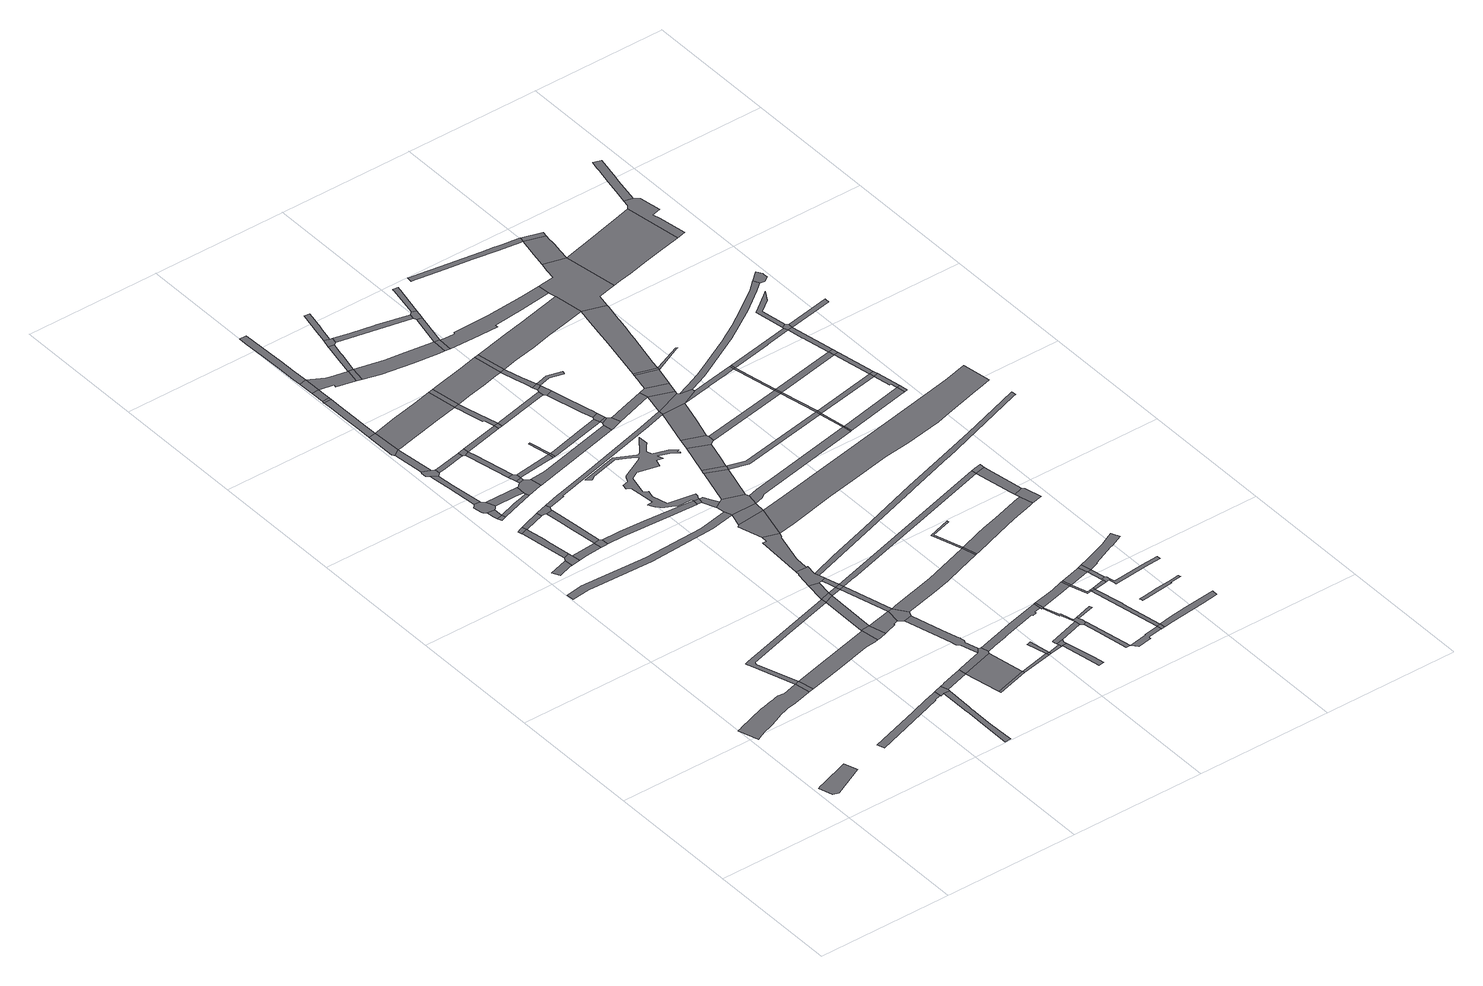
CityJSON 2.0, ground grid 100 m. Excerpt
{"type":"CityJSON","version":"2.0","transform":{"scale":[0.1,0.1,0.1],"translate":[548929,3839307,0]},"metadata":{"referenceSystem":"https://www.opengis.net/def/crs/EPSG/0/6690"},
"CityObjects":{
"road1":{"type":"Road","geometry":[{"type":"MultiSurface","lod":"1","boundaries":[[[0,1,2,3,4,5,6]]]}]},
"road2":{"type":"Road","attributes":{"function":"3","RoadStructureAttribute.sectionType":"1"},"geometry":[{"type":"MultiSurface","lod":"1","boundaries":[[[7,8,9,10,11,12,13,14,15,16,17,18,19,20,21,22,23,24,25,26,27,28,29,30,31,32,33,34,35,36,37]]]}]},
"road3":{"type":"Road","geometry":[{"type":"MultiSurface","lod":"1","boundaries":[[[38,7,37,39]]]}]},
"road4":{"type":"Road","attributes":{"RoadStructureAttribute.sectionType":"1"},"geometry":[{"type":"MultiSurface","lod":"1","boundaries":[[[40,41,42,43,44,45,46,47,48,49]]]}]},
"road5":{"type":"Road","attributes":{"RoadStructureAttribute.sectionType":"1"},"geometry":[{"type":"MultiSurface","lod":"1","boundaries":[[[50,51,52,53,54]]]}]},
"road6":{"type":"Road","geometry":[{"type":"MultiSurface","lod":"1","boundaries":[[[55,56,50,54,57,58,59]]]}]},
"road7":{"type":"Road","attributes":{"RoadStructureAttribute.sectionType":"1"},"geometry":[{"type":"MultiSurface","lod":"1","boundaries":[[[60,61,62,63,64,65,66,67,56,55]]]}]},
"road8":{"type":"Road","geometry":[{"type":"MultiSurface","lod":"1","boundaries":[[[68,69,70,64,63]]]}]},
"road9":{"type":"Road","geometry":[{"type":"MultiSurface","lod":"1","boundaries":[[[71,72,73,74]]]}]},
"road10":{"type":"Road","attributes":{"RoadStructureAttribute.sectionType":"1"},"geometry":[{"type":"MultiSurface","lod":"1","boundaries":[[[75,76,72,71,77,78,79]]]}]},
"road11":{"type":"Road","attributes":{"RoadStructureAttribute.sectionType":"1"},"geometry":[{"type":"MultiSurface","lod":"1","boundaries":[[[80,81,82,83,84,85,7,38,86,87,88,89]]]}]},
"road12":{"type":"Road","attributes":{"RoadStructureAttribute.sectionType":"1"},"geometry":[{"type":"MultiSurface","lod":"1","boundaries":[[[90,91,59,58,92,93,94]]]}]},
"road13":{"type":"Road","geometry":[{"type":"MultiSurface","lod":"1","boundaries":[[[95,96,97,98,99,100,101,75,79,102,103,104,105,106]]]}]},
"road14":{"type":"Road","attributes":{"function":"3","RoadStructureAttribute.sectionType":"1"},"geometry":[{"type":"MultiSurface","lod":"1","boundaries":[[[107,108,38,39,109,110,111,112,113,114]]]}]},
"road15":{"type":"Road","attributes":{"RoadStructureAttribute.sectionType":"1"},"geometry":[{"type":"MultiSurface","lod":"1","boundaries":[[[115,116,117,118,119,120,121,122,123,124,125,126,127,128,129,130]]]}]},
"road16":{"type":"Road","attributes":{"RoadStructureAttribute.sectionType":"1"},"geometry":[{"type":"MultiSurface","lod":"1","boundaries":[[[131,132,133,134,95,106,135,136]]]}]},
"road17":{"type":"Road","attributes":{"RoadStructureAttribute.sectionType":"1"},"geometry":[{"type":"MultiSurface","lod":"1","boundaries":[[[137,138,68,63,139,140,141]]]}]},
"road18":{"type":"Road","geometry":[{"type":"MultiSurface","lod":"1","boundaries":[[[142,143,144,145,131,136,146,147,148,149,150]]]}]},
"road19":{"type":"Road","attributes":{"RoadStructureAttribute.sectionType":"1"},"geometry":[{"type":"MultiSurface","lod":"1","boundaries":[[[151,152,142,150]]]}]},
"road20":{"type":"Road","geometry":[{"type":"MultiSurface","lod":"1","boundaries":[[[153,90,94,154,155,156]]]}]},
"road21":{"type":"Road","geometry":[{"type":"MultiSurface","lod":"1","boundaries":[[[157,158,159,40,49,160,161,115,130,162]]]}]},
"road22":{"type":"Road","attributes":{"RoadStructureAttribute.sectionType":"1"},"geometry":[{"type":"MultiSurface","lod":"1","boundaries":[[[163,164,165,71,74,166,167]]]}]},
"road23":{"type":"Road","attributes":{"RoadStructureAttribute.sectionType":"1"},"geometry":[{"type":"MultiSurface","lod":"1","boundaries":[[[168,105,104,169,170,171]]]}]},
"road24":{"type":"Road","attributes":{"RoadStructureAttribute.sectionType":"1"},"geometry":[{"type":"MultiSurface","lod":"1","boundaries":[[[172,173,174,175,176,177,178,90,153]]]}]},
"road25":{"type":"Road","geometry":[{"type":"MultiSurface","lod":"1","boundaries":[[[179,180,181,182,152,151]]]}]},
"road26":{"type":"Road","geometry":[{"type":"MultiSurface","lod":"1","boundaries":[[[183,184,137,141,185,186,187,175,174,188,189]]]}]},
"road27":{"type":"Road","attributes":{"RoadStructureAttribute.sectionType":"1"},"geometry":[{"type":"MultiSurface","lod":"1","boundaries":[[[190,191,192,193,194,195,196,197,198,199]]]}]},
"road28":{"type":"Road","attributes":{"RoadStructureAttribute.sectionType":"1"},"geometry":[{"type":"MultiSurface","lod":"1","boundaries":[[[200,201,148,147,202,203,204]]]}]},
"road29":{"type":"Road","attributes":{"RoadStructureAttribute.sectionType":"1"},"geometry":[{"type":"MultiSurface","lod":"1","boundaries":[[[205,206,207,208,209,210,211,180,179,212,213,214,215]]]}]},
"road30":{"type":"Road","attributes":{"RoadStructureAttribute.sectionType":"1"},"geometry":[{"type":"MultiSurface","lod":"1","boundaries":[[[216,217,218,219,220,221,157,162,222]]]}]},
"road31":{"type":"Road","geometry":[{"type":"MultiSurface","lod":"1","boundaries":[[[223,224,205,215,225]]]}]},
"road32":{"type":"Road","geometry":[{"type":"MultiSurface","lod":"1","boundaries":[[[226,227,228,229,230,231,171,170,232,163,167,233,234,235]]]}]},
"road33":{"type":"Road","attributes":{"RoadStructureAttribute.sectionType":"1"},"geometry":[{"type":"MultiSurface","lod":"1","boundaries":[[[236,237,238,239,240,223,225]]]}]},
"road34":{"type":"Road","attributes":{"RoadStructureAttribute.sectionType":"1"},"geometry":[{"type":"MultiSurface","lod":"1","boundaries":[[[241,242,228,227]]]}]},
"road35":{"type":"Road","geometry":[{"type":"MultiSurface","lod":"1","boundaries":[[[243,244,242,241,245]]]}]},
"road36":{"type":"Road","geometry":[{"type":"MultiSurface","lod":"1","boundaries":[[[246,247,107,114,248,249,250]]]}]},
"road37":{"type":"Road","geometry":[{"type":"MultiSurface","lod":"1","boundaries":[[[251,252,238,237]]]}]},
"road38":{"type":"Road","attributes":{"RoadStructureAttribute.sectionType":"1"},"geometry":[{"type":"MultiSurface","lod":"1","boundaries":[[[253,254,255,256,257,244,243]]]}]},
"road39":{"type":"Road","geometry":[{"type":"MultiSurface","lod":"1","boundaries":[[[258,200,204,259,256,255]]]}]},
"road40":{"type":"Road","attributes":{"RoadStructureAttribute.sectionType":"1"},"geometry":[{"type":"MultiSurface","lod":"1","boundaries":[[[260,89,247,246]]]}]},
"road41":{"type":"Road","geometry":[{"type":"MultiSurface","lod":"1","boundaries":[[[261,262,263,264]]]}]},
"road42":{"type":"Road","attributes":{"RoadStructureAttribute.sectionType":"1"},"geometry":[{"type":"MultiSurface","lod":"1","boundaries":[[[265,266,267,268,269,270,271,272,273,252,251]]]}]},
"road43":{"type":"Road","attributes":{"RoadStructureAttribute.sectionType":"1"},"geometry":[{"type":"MultiSurface","lod":"1","boundaries":[[[274,222,275,262,261,276]]]}]},
"road44":{"type":"Road","attributes":{"function":"2","RoadStructureAttribute.sectionType":"1"},"geometry":[{"type":"MultiSurface","lod":"1","boundaries":[[[277,278,279,179,151,280,281,282,283,284,285]]]}]},
"road45":{"type":"Road","attributes":{"RoadStructureAttribute.sectionType":"1"},"geometry":[{"type":"MultiSurface","lod":"1","boundaries":[[[286,287,288,289,290,156,155,291,292,293,294]]]}]},
"road46":{"type":"Road","attributes":{"function":"3","RoadStructureAttribute.sectionType":"1"},"geometry":[{"type":"MultiSurface","lod":"1","boundaries":[[[295,246,250,296,297,298,299,300]]]}]},
"road47":{"type":"Road","geometry":[{"type":"MultiSurface","lod":"1","boundaries":[[[301,80,89,260]]]}]},
"road48":{"type":"Road","geometry":[{"type":"MultiSurface","lod":"1","boundaries":[[[302,303,304,305,306,307,308,309,216,222,274,310,311,312,313]]]}]},
"road49":{"type":"Road","attributes":{"RoadStructureAttribute.sectionType":"1"},"geometry":[{"type":"MultiSurface","lod":"1","boundaries":[[[314,315,251,237,316,317,318,319]]]}]},
"road50":{"type":"Road","attributes":{"RoadStructureAttribute.sectionType":"1"},"geometry":[{"type":"MultiSurface","lod":"1","boundaries":[[[320,321,80,301,322]]]}]},
"road51":{"type":"Road","attributes":{"RoadStructureAttribute.sectionType":"1"},"geometry":[{"type":"MultiSurface","lod":"1","boundaries":[[[323,324,325,326,327,245,241,328,329,330,331]]]}]},
"road52":{"type":"Road","attributes":{"RoadStructureAttribute.sectionType":"1"},"geometry":[{"type":"MultiSurface","lod":"1","boundaries":[[[332,333,258,255,334]]]}]},
"road53":{"type":"Road","geometry":[{"type":"MultiSurface","lod":"1","boundaries":[[[335,301,260,336,337,338]]]}]},
"road54":{"type":"Road","attributes":{"RoadStructureAttribute.sectionType":"7"},"geometry":[{"type":"MultiSurface","lod":"1","boundaries":[[[339,340,341,342,343,344,345,346,347,348,349,350,351,352,353,354,355,356,357,358,359,304,303]]]}]},
"road55":{"type":"Road","geometry":[{"type":"MultiSurface","lod":"1","boundaries":[[[360,361,362,363,364,365,320,322,366,367,368,369,370,371,372,373,374,375,376]]]}]},
"road56":{"type":"Road","geometry":[{"type":"MultiSurface","lod":"1","boundaries":[[[377,295,300,378,379,350,349,380,381,382]]]}]},
"road57":{"type":"Road","attributes":{"RoadStructureAttribute.sectionType":"1"},"geometry":[{"type":"MultiSurface","lod":"1","boundaries":[[[383,338,295,377]]]}]},
"road58":{"type":"Road","geometry":[{"type":"MultiSurface","lod":"1","boundaries":[[[384,335,338,383]]]}]},
"road59":{"type":"Road","attributes":{"RoadStructureAttribute.sectionType":"1"},"geometry":[{"type":"MultiSurface","lod":"1","boundaries":[[[367,366,385,335,384]]]}]},
"road60":{"type":"Road","attributes":{"RoadStructureAttribute.sectionType":"1"},"geometry":[{"type":"MultiSurface","lod":"1","boundaries":[[[319,318,386,387]]]}]},
"road61":{"type":"Road","geometry":[{"type":"MultiSurface","lod":"1","boundaries":[[[388,323,331,389]]]}]},
"road62":{"type":"Road","geometry":[{"type":"MultiSurface","lod":"1","boundaries":[[[390,391,392,323,388]]]}]},
"road63":{"type":"Road","attributes":{"RoadStructureAttribute.sectionType":"1"},"geometry":[{"type":"MultiSurface","lod":"1","boundaries":[[[393,261,264,394]]]}]},
"road64":{"type":"Road","attributes":{"RoadStructureAttribute.sectionType":"1"},"geometry":[{"type":"MultiSurface","lod":"1","boundaries":[[[395,396,397,360,376,398,399,400,401,402]]]}]},
"road65":{"type":"Road","attributes":{"RoadStructureAttribute.sectionType":"1"},"geometry":[{"type":"MultiSurface","lod":"1","boundaries":[[[403,404,405,406,407,408,409,410,411,412,413]]]}]},
"road66":{"type":"Road","geometry":[{"type":"MultiSurface","lod":"1","boundaries":[[[414,332,334,415]]]}]},
"road67":{"type":"Road","attributes":{"RoadStructureAttribute.sectionType":"1"},"geometry":[{"type":"MultiSurface","lod":"1","boundaries":[[[416,417,418,419,420,421,422,423,424,425,426,332,414]]]}]},
"road68":{"type":"Road","attributes":{"RoadStructureAttribute.sectionType":"1"},"geometry":[{"type":"MultiSurface","lod":"1","boundaries":[[[427,428,429,430,431,235,234,432]]]}]},
"road69":{"type":"Road","geometry":[{"type":"MultiSurface","lod":"1","boundaries":[[[433,277,285,420,419]]]}]},
"road70":{"type":"Road","geometry":[{"type":"MultiSurface","lod":"1","boundaries":[[[434,403,413,435,436,437]]]}]},
"road71":{"type":"Road","geometry":[{"type":"MultiSurface","lod":"1","boundaries":[[[294,293,438,439,440,441]]]}]},
"road72":{"type":"Road","geometry":[{"type":"MultiSurface","lod":"1","boundaries":[[[393,394,442,443]]]}]},
"road73":{"type":"Road","geometry":[{"type":"MultiSurface","lod":"1","boundaries":[[[444,445,446,447,448,449,183,189,450,451,452,453,454,455,456,457]]]}]},
"road74":{"type":"Road","geometry":[{"type":"MultiSurface","lod":"1","boundaries":[[[458,459,460,393,443]]]}]},
"road75":{"type":"Road","geometry":[{"type":"MultiSurface","lod":"1","boundaries":[[[461,462,463,395,402]]]}]},
"road76":{"type":"Road","attributes":{"RoadStructureAttribute.sectionType":"1"},"geometry":[{"type":"MultiSurface","lod":"1","boundaries":[[[464,465,466,467,468,469,470,471,472,473,474,475,476,477,478,479,480,481,482,483,484,485,486,487,488,489,490,491,492,493,494,495,496,497,498,499,500,501,502,503,504,505,506,507,508,509,510,511,512,513,514,515,516,517,518,519,520,521,522,523,524,294,441]]]}]},
"road77":{"type":"Road","attributes":{"RoadStructureAttribute.sectionType":"1"},"geometry":[{"type":"MultiSurface","lod":"1","boundaries":[[[525,526,527,441,440,528,529]]]}]},
"road78":{"type":"Road","attributes":{"RoadStructureAttribute.sectionType":"1"},"geometry":[{"type":"MultiSurface","lod":"1","boundaries":[[[530,531,443,442,532]]]}]},
"road79":{"type":"Road","attributes":{"RoadStructureAttribute.sectionType":"1"},"geometry":[{"type":"MultiSurface","lod":"1","boundaries":[[[533,534,434,437,535,536,537]]]}]},
"road80":{"type":"Road","attributes":{"RoadStructureAttribute.sectionType":"1"},"geometry":[{"type":"MultiSurface","lod":"1","boundaries":[[[538,199,462,461]]]}]},
"road81":{"type":"Road","attributes":{"RoadStructureAttribute.sectionType":"1"},"geometry":[{"type":"MultiSurface","lod":"1","boundaries":[[[539,540,313,312,541,542,543,544,545,546,547,548,549]]]}]},
"road82":{"type":"Road","attributes":{"RoadStructureAttribute.sectionType":"1"},"geometry":[{"type":"MultiSurface","lod":"1","boundaries":[[[550,551,387,386,552,553,554,555,556]]]}]},
"road83":{"type":"Road","attributes":{"RoadStructureAttribute.sectionType":"1"},"geometry":[{"type":"MultiSurface","lod":"1","boundaries":[[[557,558,559,560,561,388,389,562,563]]]}]},
"road84":{"type":"Road","geometry":[{"type":"MultiSurface","lod":"1","boundaries":[[[564,565,529,528,566,567,568,190,199,538,569,570]]]}]},
"road85":{"type":"Road","attributes":{"RoadStructureAttribute.sectionType":"1"},"geometry":[{"type":"MultiSurface","lod":"1","boundaries":[[[571,572,573,574,575,576,577,578,579]]]}]},
"road86":{"type":"Road","attributes":{"RoadStructureAttribute.sectionType":"1"},"geometry":[{"type":"MultiSurface","lod":"1","boundaries":[[[580,581,414,415,582,583]]]}]},
"road87":{"type":"Road","geometry":[{"type":"MultiSurface","lod":"1","boundaries":[[[584,585,586,587,530,532,574,573]]]}]},
"road88":{"type":"Road","attributes":{"function":"2","RoadStructureAttribute.sectionType":"1"},"geometry":[{"type":"MultiSurface","lod":"1","boundaries":[[[588,589,590,433,419,591,592,593,594]]]}]},
"road89":{"type":"Road","attributes":{"function":"3","RoadStructureAttribute.sectionType":"1"},"geometry":[{"type":"MultiSurface","lod":"1","boundaries":[[[595,596,597,377,382,598,599,600,601,602]]]}]},
"road90":{"type":"Road","attributes":{"RoadStructureAttribute.sectionType":"1"},"geometry":[{"type":"MultiSurface","lod":"1","boundaries":[[[603,604,605,606,607,587,586,608]]]}]},
"road91":{"type":"Road","attributes":{"RoadStructureAttribute.sectionType":"1"},"geometry":[{"type":"MultiSurface","lod":"1","boundaries":[[[609,610,564,570,611]]]}]},
"road92":{"type":"Road","attributes":{"RoadStructureAttribute.sectionType":"1"},"geometry":[{"type":"MultiSurface","lod":"1","boundaries":[[[612,613,614,436,435,615,616]]]}]},
"road93":{"type":"Road","geometry":[{"type":"MultiSurface","lod":"1","boundaries":[[[617,618,609,611,619]]]}]},
"road94":{"type":"Road","attributes":{"RoadStructureAttribute.sectionType":"1"},"geometry":[{"type":"MultiSurface","lod":"1","boundaries":[[[620,563,621,622]]]}]},
"road95":{"type":"Road","geometry":[{"type":"MultiSurface","lod":"1","boundaries":[[[623,624,557,563,620]]]}]},
"road96":{"type":"Road","geometry":[{"type":"MultiSurface","lod":"1","boundaries":[[[622,621,427,432,625,626,627]]]}]},
"road97":{"type":"Road","attributes":{"RoadStructureAttribute.sectionType":"1"},"geometry":[{"type":"MultiSurface","lod":"1","boundaries":[[[628,629,630,631,632,633,624,623]]]}]},
"road98":{"type":"Road","geometry":[{"type":"MultiSurface","lod":"1","boundaries":[[[634,539,549,635,636,637,638,639]]]}]},
"road99":{"type":"Road","geometry":[{"type":"MultiSurface","lod":"1","boundaries":[[[640,641,580,583,632,631]]]}]},
"road100":{"type":"Road","attributes":{"RoadStructureAttribute.sectionType":"1"},"geometry":[{"type":"MultiSurface","lod":"1","boundaries":[[[642,643,644,645,646]]]}]},
"road101":{"type":"Road","geometry":[{"type":"MultiSurface","lod":"1","boundaries":[[[647,648,649,641,650]]]}]},
"road102":{"type":"Road","attributes":{"RoadStructureAttribute.sectionType":"1"},"geometry":[{"type":"MultiSurface","lod":"1","boundaries":[[[650,641,640]]]}]},
"road103":{"type":"Road","geometry":[{"type":"MultiSurface","lod":"1","boundaries":[[[651,556,555,652,653]]]}]},
"road104":{"type":"Road","attributes":{"RoadStructureAttribute.sectionType":"1"},"geometry":[{"type":"MultiSurface","lod":"1","boundaries":[[[654,655,594,656,657,658,649,648]]]}]},
"road105":{"type":"Road","attributes":{"RoadStructureAttribute.sectionType":"1"},"geometry":[{"type":"MultiSurface","lod":"1","boundaries":[[[659,660,661,662,638,637,663,664,603,608,665,643,642,666,667,668,669,670]]]}]},
"road106":{"type":"Road","geometry":[{"type":"MultiSurface","lod":"1","boundaries":[[[671,588,594,655]]]}]},
"road107":{"type":"Road","attributes":{"RoadStructureAttribute.sectionType":"1"},"geometry":[{"type":"MultiSurface","lod":"1","boundaries":[[[672,617,619,673,674,675]]]}]},
"road108":{"type":"Road","attributes":{"RoadStructureAttribute.sectionType":"1"},"geometry":[{"type":"MultiSurface","lod":"1","boundaries":[[[676,651,653,677]]]}]},
"road109":{"type":"Road","geometry":[{"type":"MultiSurface","lod":"1","boundaries":[[[678,679,680,670,669]]]}]},
"road110":{"type":"Road","attributes":{"RoadStructureAttribute.sectionType":"1"},"geometry":[{"type":"MultiSurface","lod":"1","boundaries":[[[681,682,683,684,685,686,687,688,689,690,691,692]]]}]},
"road111":{"type":"Road","geometry":[{"type":"MultiSurface","lod":"1","boundaries":[[[693,672,675,694,695,696,697]]]}]},
"road112":{"type":"Road","geometry":[{"type":"MultiSurface","lod":"1","boundaries":[[[698,699,700,701,702,647,650]]]}]},
"road113":{"type":"Road","attributes":{"RoadStructureAttribute.sectionType":"1"},"geometry":[{"type":"MultiSurface","lod":"1","boundaries":[[[703,704,634,639,705,706]]]}]},
"road114":{"type":"Road","geometry":[{"type":"MultiSurface","lod":"1","boundaries":[[[707,708,709,616,615,710,676,677,711,712]]]}]},
"road115":{"type":"Road","attributes":{"RoadStructureAttribute.sectionType":"1"},"geometry":[{"type":"MultiSurface","lod":"1","boundaries":[[[713,384,383,714,715,716]]]}]},
"road116":{"type":"Road","attributes":{"RoadStructureAttribute.sectionType":"1"},"geometry":[{"type":"MultiSurface","lod":"1","boundaries":[[[717,718,719,720,627,626,721]]]}]},
"road117":{"type":"Road","geometry":[{"type":"MultiSurface","lod":"1","boundaries":[[[722,595,602,723]]]}]},
"road118":{"type":"Road","attributes":{"RoadStructureAttribute.sectionType":"1"},"geometry":[{"type":"MultiSurface","lod":"1","boundaries":[[[724,725,457,693,697]]]}]},
"road119":{"type":"Road","attributes":{"RoadStructureAttribute.sectionType":"1"},"geometry":[{"type":"MultiSurface","lod":"1","boundaries":[[[726,727,728,707,712,729,730,731]]]}]},
"road120":{"type":"Road","attributes":{"RoadStructureAttribute.sectionType":"1"},"geometry":[{"type":"MultiSurface","lod":"1","boundaries":[[[732,733,734,735,736,595,722]]]}]},
"road121":{"type":"Road","geometry":[{"type":"MultiSurface","lod":"1","boundaries":[[[737,681,692,738]]]}]},
"road122":{"type":"Road","geometry":[{"type":"MultiSurface","lod":"1","boundaries":[[[739,703,706,740]]]}]},
"road123":{"type":"Road","attributes":{"RoadStructureAttribute.sectionType":"1"},"geometry":[{"type":"MultiSurface","lod":"1","boundaries":[[[741,740,706,742,743,744]]]}]},
"road124":{"type":"Road","attributes":{"RoadStructureAttribute.sectionType":"1"},"geometry":[{"type":"MultiSurface","lod":"1","boundaries":[[[743,745,746,681,737,747,748,749,750]]]}]},
"road125":{"type":"Road","attributes":{"RoadStructureAttribute.sectionType":"1"},"geometry":[{"type":"MultiSurface","lod":"1","boundaries":[[[751,752,569,538,753,754,755]]]}]},
"road126":{"type":"Road","geometry":[{"type":"MultiSurface","lod":"1","boundaries":[[[756,744,743,750]]]}]},
"road127":{"type":"Road","attributes":{"RoadStructureAttribute.sectionType":"1"},"geometry":[{"type":"MultiSurface","lod":"1","boundaries":[[[721,444,757,758,759]]]}]},
"road128":{"type":"Road","attributes":{"RoadStructureAttribute.sectionType":"1"},"geometry":[{"type":"MultiSurface","lod":"1","boundaries":[[[760,761,739,740,762,763]]]}]},
"road129":{"type":"Road","attributes":{"RoadStructureAttribute.sectionType":"1"},"geometry":[{"type":"MultiSurface","lod":"1","boundaries":[[[764,756,750,765]]]}]},
"road130":{"type":"Road","geometry":[{"type":"MultiSurface","lod":"1","boundaries":[[[757,444,457,725,766,767,768]]]}]},
"road131":{"type":"Road","attributes":{"RoadStructureAttribute.sectionType":"1"},"geometry":[{"type":"MultiSurface","lod":"1","boundaries":[[[769,770,619,611,771,772]]]}]},
"road132":{"type":"Road","geometry":[{"type":"MultiSurface","lod":"1","boundaries":[[[773,717,721,759,774]]]}]},
"road133":{"type":"Road","attributes":{"function":"2","RoadStructureAttribute.sectionType":"1"},"geometry":[{"type":"MultiSurface","lod":"1","boundaries":[[[775,776,777,778,779,671,655,780,781,782,783,784]]]}]},
"road134":{"type":"Road","attributes":{"RoadStructureAttribute.sectionType":"1"},"geometry":[{"type":"MultiSurface","lod":"1","boundaries":[[[785,786,787,788,789,790,791,792,653,652,793,794,795,796,797]]]}]},
"road135":{"type":"Road","geometry":[{"type":"MultiSurface","lod":"1","boundaries":[[[798,799,800,764,765,801,802]]]}]},
"road136":{"type":"Road","attributes":{"RoadStructureAttribute.sectionType":"1"},"geometry":[{"type":"MultiSurface","lod":"1","boundaries":[[[803,804,800,799]]]}]},
"road137":{"type":"Road","geometry":[{"type":"MultiSurface","lod":"1","boundaries":[[[805,760,763,806,804,803]]]}]},
"road138":{"type":"Road","attributes":{"RoadStructureAttribute.sectionType":"1"},"geometry":[{"type":"MultiSurface","lod":"1","boundaries":[[[807,808,809,773,774,810,811,812]]]}]},
"road139":{"type":"Road","attributes":{"RoadStructureAttribute.sectionType":"1"},"geometry":[{"type":"MultiSurface","lod":"1","boundaries":[[[813,814,815,816,737,738,817,818,819,820]]]}]},
"road140":{"type":"Road","attributes":{"function":"3","RoadStructureAttribute.sectionType":"1"},"geometry":[{"type":"MultiSurface","lod":"1","boundaries":[[[821,822,823,824,825,826,827,722,723,828,829,830,831,832]]]}]},
"road141":{"type":"Road","attributes":{"RoadStructureAttribute.sectionType":"1"},"geometry":[{"type":"MultiSurface","lod":"1","boundaries":[[[833,696,695,834]]]}]},
"road142":{"type":"Road","geometry":[{"type":"MultiSurface","lod":"1","boundaries":[[[835,807,812,836,837]]]}]},
"road143":{"type":"Road","attributes":{"RoadStructureAttribute.sectionType":"1"},"geometry":[{"type":"MultiSurface","lod":"1","boundaries":[[[838,839,840,841,842,843,844,845,369,368,846,847,848,849,850,851,852,853]]]}]},
"road144":{"type":"Road","attributes":{"RoadStructureAttribute.sectionType":"1"},"geometry":[{"type":"MultiSurface","lod":"1","boundaries":[[[854,855,856,857,858,859,860,861,862,863,864,865]]]}]},
"road145":{"type":"Road","attributes":{"RoadStructureAttribute.sectionType":"1"},"geometry":[{"type":"MultiSurface","lod":"1","boundaries":[[[866,867,766,725,868,869,870,871,872,873,874,875,876]]]}]},
"road146":{"type":"Road","attributes":{"RoadStructureAttribute.sectionType":"1"},"geometry":[{"type":"MultiSurface","lod":"1","boundaries":[[[877,878,802,801,879,880,881,882,883]]]}]},
"road147":{"type":"Road","attributes":{"RoadStructureAttribute.sectionType":"1"},"geometry":[{"type":"MultiSurface","lod":"1","boundaries":[[[884,885,886,887,888,805,803,889,890,891,892,893,894,895]]]}]},
"road148":{"type":"Road","attributes":{"RoadStructureAttribute.sectionType":"1"},"geometry":[{"type":"MultiSurface","lod":"1","boundaries":[[[784,896,897,898,899,835,837,900,901,902,903,904,905,906,907,908,909,910,911]]]}]},
"road149":{"type":"Road","attributes":{"RoadStructureAttribute.sectionType":"1"},"geometry":[{"type":"MultiSurface","lod":"1","boundaries":[[[912,913,914,915,916,917,918,461,402,919,920,921,922,923,924,925,926,927,928,929]]]}]},
"road150":{"type":"Road","geometry":[{"type":"MultiSurface","lod":"1","boundaries":[[[930,931,932,933,934,837,836]]]}]},
"road151":{"type":"Road","geometry":[{"type":"MultiSurface","lod":"1","boundaries":[[[935,751,755,936]]]}]},
"road152":{"type":"Road","attributes":{"RoadStructureAttribute.sectionType":"1"},"geometry":[{"type":"MultiSurface","lod":"1","boundaries":[[[937,772,751,935]]]}]},
"road153":{"type":"Road","attributes":{"RoadStructureAttribute.sectionType":"1"},"geometry":[{"type":"MultiSurface","lod":"1","boundaries":[[[938,939,940,941,942,943,944,945,946,947,948,949,950,951,952,953,954,955,956,957,958,959]]]}]},
"road154":{"type":"Road","geometry":[{"type":"MultiSurface","lod":"1","boundaries":[[[960,769,772,937]]]}]},
"road155":{"type":"Road","attributes":{"RoadStructureAttribute.sectionType":"1"},"geometry":[{"type":"MultiSurface","lod":"1","boundaries":[[[961,834,769,960]]]}]},
"road156":{"type":"Road","geometry":[{"type":"MultiSurface","lod":"1","boundaries":[[[962,833,834,961]]]}]},
"road157":{"type":"Road","attributes":{"RoadStructureAttribute.sectionType":"1"},"geometry":[{"type":"MultiSurface","lod":"1","boundaries":[[[963,964,876,965,833,962]]]}]},
"road158":{"type":"Road","geometry":[{"type":"MultiSurface","lod":"1","boundaries":[[[966,967,968,821,832,969,970]]]}]},
"road159":{"type":"Road","geometry":[{"type":"MultiSurface","lod":"1","boundaries":[[[971,866,876,964]]]}]},
"road160":{"type":"Road","attributes":{"RoadStructureAttribute.sectionType":"1"},"geometry":[{"type":"MultiSurface","lod":"1","boundaries":[[[972,973,974,967,966]]]}]},
"road161":{"type":"Road","geometry":[{"type":"MultiSurface","lod":"1","boundaries":[[[975,976,977,978,979,713,716,973,972]]]}]},
"road162":{"type":"Road","geometry":[{"type":"MultiSurface","lod":"1","boundaries":[[[980,981,982,983,984,785,797,775,784,911,985,986,987]]]}]},
"road163":{"type":"Road","attributes":{"RoadStructureAttribute.sectionType":"1"},"geometry":[{"type":"MultiSurface","lod":"1","boundaries":[[[988,935,936,989,990]]]}]},
"road164":{"type":"Road","attributes":{"RoadStructureAttribute.sectionType":"1"},"geometry":[{"type":"MultiSurface","lod":"1","boundaries":[[[991,960,937,992]]]}]},
"road165":{"type":"Road","attributes":{"RoadStructureAttribute.sectionType":"1"},"geometry":[{"type":"MultiSurface","lod":"1","boundaries":[[[993,994,995,996,997,998,999,1000,1001,1002,1003,768,767,1004,1005,1006,1007,1008,1009,1010,1011,1012,1013,1014,1015]]]}]},
"road166":{"type":"Road","attributes":{"RoadStructureAttribute.sectionType":"1"},"geometry":[{"type":"MultiSurface","lod":"1","boundaries":[[[1016,962,961,1017,1018]]]}]},
"road167":{"type":"Road","attributes":{"RoadStructureAttribute.sectionType":"1"},"geometry":[{"type":"MultiSurface","lod":"1","boundaries":[[[1019,971,964,1020,1021,1022]]]}]},
"road168":{"type":"Road","attributes":{"RoadStructureAttribute.sectionType":"1"},"geometry":[{"type":"MultiSurface","lod":"1","boundaries":[[[958,1023,980,987,1024,1025,1026,1027,1028,1029]]]}]},
"road169":{"type":"Road","geometry":[{"type":"MultiSurface","lod":"1","boundaries":[[[959,958,1029,1030,1031]]]}]},
"road170":{"type":"Road","geometry":[{"type":"MultiSurface","lod":"1","boundaries":[[[1032,988,990,1033]]]}]},
"road171":{"type":"Road","attributes":{"RoadStructureAttribute.sectionType":"1"},"geometry":[{"type":"MultiSurface","lod":"1","boundaries":[[[1034,992,1035,1036,988,1032]]]}]},
"road172":{"type":"Road","geometry":[{"type":"MultiSurface","lod":"1","boundaries":[[[1037,991,992,1034]]]}]},
"road173":{"type":"Road","attributes":{"RoadStructureAttribute.sectionType":"1"},"geometry":[{"type":"MultiSurface","lod":"1","boundaries":[[[1038,1018,1039,991,1037]]]}]},
"road174":{"type":"Road","geometry":[{"type":"MultiSurface","lod":"1","boundaries":[[[1040,1016,1018,1038]]]}]},
"road175":{"type":"Road","attributes":{"RoadStructureAttribute.sectionType":"1"},"geometry":[{"type":"MultiSurface","lod":"1","boundaries":[[[1041,1022,1042,1043,1016,1040]]]}]},
"road176":{"type":"Road","geometry":[{"type":"MultiSurface","lod":"1","boundaries":[[[1044,1045,1046,1047,1019,1022,1041,1048]]]}]},
"road177":{"type":"Road","attributes":{"RoadStructureAttribute.sectionType":"1"},"geometry":[{"type":"MultiSurface","lod":"1","boundaries":[[[1049,1050,1051,1052,1053,987,986,1054,1055,1056,1057,1058,1059]]]}]},
"road178":{"type":"Road","attributes":{"RoadStructureAttribute.sectionType":"1"},"geometry":[{"type":"MultiSurface","lod":"1","boundaries":[[[1060,1061,1062,1063,1064,1065,1047,1046]]]}]},
"road179":{"type":"Road","attributes":{"RoadStructureAttribute.sectionType":"1"},"geometry":[{"type":"MultiSurface","lod":"1","boundaries":[[[1066,1067,1048,1041,1068]]]}]},
"road180":{"type":"Road","geometry":[{"type":"MultiSurface","lod":"1","boundaries":[[[1069,1070,1071,993,1015,1072,1073,1074,1075]]]}]},
"road181":{"type":"Road","geometry":[{"type":"MultiSurface","lod":"1","boundaries":[[[1076,1077,1049,1059,1078,1079,1080,1081,1082,1083]]]}]},
"road182":{"type":"Road","attributes":{"RoadStructureAttribute.sectionType":"1"},"geometry":[{"type":"MultiSurface","lod":"1","boundaries":[[[1084,1085,1086,1087,1088,1089,1090,1076,1083,1091,1092,1093]]]}]}
},
"vertices":[
[311,451,0],[97,374,0],[61,360,0],[38,350,0],[68,249,0],[108,234,0],[345,351,0],
[573,1269,0],[570,1268,0],[463,1238,0],[414,1245,0],[382,1236,0],[365,1232,0],[345,1227,0],[342,1226,0],[257,1205,0],[256,1205,0],[248,1203,0],[142,1167,0],[33,1128,0],[31,1127,0],[12,1121,0],[2,1117,0],[48,973,0],[60,978,0],[126,1009,0],[188,1030,0],[198,1034,0],[289,1073,0],[303,1079,0],[307,1081,0],[367,1102,0],[382,1105,0],[408,1110,0],[456,1121,0],[464,1123,0],[505,1133,0],[593,1155,0],
[608,1281,0],[628,1164,0],
[1205,674,0],[1138,652,0],[1119,646,0],[975,597,0],[593,471,0],[603,445,0],[613,419,0],[1160,604,0],[1159,608,0],[1211,624,0],
[214,3137,0],[72,3091,0],[100,3038,0],[202,3072,0],[221,3075,0],
[275,3179,0],[229,3160,0],[234,3077,0],[286,3085,0],[279,3148,0],
[249,3353,0],[245,3385,0],[226,3515,0],[223,3535,0],[173,3517,0],[174,3514,0],[192,3396,0],[200,3348,0],
[214,3569,0],[190,3560,0],[164,3550,0],
[188,3744,0],[144,3729,0],[156,3700,0],[196,3714,0],
[130,3816,0],[138,3764,0],[188,3749,0],[188,3768,0],[188,3814,0],
[1229,1844,0],[1226,1843,0],[484,1635,0],[454,1622,0],[460,1606,0],[466,1587,0],[503,1580,0],[512,1599,0],[864,1700,0],[1234,1805,0],
[466,3165,0],[353,3154,0],[302,3088,0],[355,3093,0],[475,3105,0],
[119,3936,0],[105,3919,0],[101,3915,0],[95,3908,0],[105,3843,0],[112,3835,0],[118,3829,0],[198,3825,0],[207,3834,0],[216,3844,0],[189,3909,0],[164,3931,0],
[1231,1438,0],[731,1312,0],[776,1201,0],[912,1234,0],[1147,1292,0],[1167,1294,0],[1225,1300,0],[1251,1306,0],
[1240,627,0],[1241,421,0],[1241,412,0],[1242,368,0],[1243,204,0],[1243,203,0],[1243,6,0],[1285,6,0],[1281,206,0],[1281,355,0],[1281,371,0],[1281,394,0],[1281,416,0],[1281,420,0],[1281,421,0],[1286,626,0],
[80,4330,0],[80,4328,0],[83,4302,0],[96,4165,0],[135,4170,0],[120,4296,0],
[371,3624,0],[255,3584,0],[229,3536,0],[310,3563,0],[380,3586,0],
[64,4398,0],[57,4385,0],[57,4343,0],[66,4338,0],[121,4297,0],[143,4321,0],[145,4360,0],[126,4369,0],[122,4371,0],
[87,4662,0],[37,4630,0],
[511,3172,0],[504,3106,0],[526,3107,0],[524,3160,0],
[1270,694,0],[1242,686,0],[1241,685,0],[1215,619,0],[1236,626,0],[1287,641,0],
[438,3822,0],[365,3802,0],[323,3790,0],[334,3762,0],[444,3795,0],
[196,3909,0],[371,3844,0],[436,3838,0],[436,3908,0],
[491,3353,0],[471,3533,0],[464,3589,0],[417,3581,0],[430,3476,0],[444,3356,0],[466,3168,0],
[79,4883,0],[24,4872,0],[23,4646,0],[33,4635,0],
[464,3653,0],[382,3628,0],[383,3587,0],[400,3589,0],[402,3589,0],[463,3601,0],[475,3621,0],
[1300,2917,0],[1082,2871,0],[630,2853,0],[135,2874,0],[8,2854,0],[13,2799,0],[149,2816,0],[638,2800,0],[1142,2826,0],[1318,2862,0],
[360,4406,0],[147,4359,0],[206,4334,0],[365,4368,0],[366,4367,0],
[19,5321,0],[19,5247,0],[21,5112,0],[22,5035,0],[22,4994,0],[23,4920,0],[24,4877,0],[77,4980,0],[75,5095,0],[74,5228,0],[73,5321,0],
[1462,755,0],[1460,754,0],[1391,733,0],[1386,731,0],[1303,705,0],[1302,705,0],[1472,700,0],
[19,5339,0],[16,5322,0],[73,5340,0],
[536,3926,0],[514,3940,0],[476,3932,0],[457,3916,0],[450,3910,0],[448,3908,0],[437,3831,0],[552,3827,0],[567,3831,0],[552,3917,0],
[73,5383,0],[73,5444,0],[19,5443,0],[18,5403,0],[18,5351,0],
[514,3970,0],[471,3957,0],
[493,4025,0],[457,4021,0],[513,4010,0],
[1300,1452,0],[1231,1445,0],[1285,1313,0],[1290,1313,0],[1332,1329,0],
[70,5574,0],[16,5561,0],
[492,4028,0],[430,4328,0],[419,4379,0],[385,4358,0],[391,4329,0],
[413,4418,0],[384,4359,0],
[1305,1834,0],
[1766,501,0],[1526,432,0],[1529,413,0],[1769,483,0],
[68,5702,0],[67,5812,0],[60,6009,0],[56,6155,0],[2,6153,0],[4,6098,0],[8,5920,0],[11,5761,0],[14,5626,0],
[1714,774,0],[1523,446,0],[1765,503,0],
[596,5003,0],[464,4972,0],[270,4928,0],[129,4671,0],[164,4679,0],[302,4711,0],[469,4749,0],[628,4784,0],[630,4786,0],
[1194,3124,0],[1187,3127,0],[849,3153,0],[666,3164,0],[649,3164,0],[652,3111,0],[1005,3090,0],[1215,3081,0],[1217,3121,0],
[1481,1494,0],[1352,1336,0],[1429,1360,0],[1428,1373,0],[1439,1376,0],[1465,1382,0],
[1305,1868,0],
[1707,846,0],[1691,855,0],[1662,817,0],[1581,793,0],[1488,764,0],[1474,759,0],[1473,759,0],[1464,755,0],[1714,776,0],[1722,790,0],[1724,791,0],[1710,845,0],
[212,5506,0],[185,5512,0],[177,5425,0],[174,5405,0],[312,5371,0],[333,5481,0],
[1251,2001,0],[1232,1863,0],[1322,1988,0],
[798,4048,0],[796,4047,0],[784,4045,0],[775,4044,0],[748,4040,0],[516,3970,0],[779,4004,0],[781,4004,0],[801,4007,0],
[708,4484,0],[704,4483,0],[713,4446,0],
[1373,1885,0],[1307,1835,0],[1309,1835,0],[1385,1855,0],
[1689,860,0],[1663,953,0],[1664,955,0],[1666,958,0],[1673,972,0],[1665,1004,0],[1669,1005,0],[1667,1011,0],[1665,1011,0],[1628,1144,0],[1566,1372,0],[1503,1354,0],[1561,1143,0],[1602,995,0],[1603,994,0],[1601,991,0],[1607,966,0],[1624,949,0],[1626,947,0],[1627,944,0],[1653,850,0],
[1277,2163,0],[1276,2130,0],[1274,2130,0],[1273,2129,0],[1269,2128,0],[1259,2055,0],[1346,1994,0],[1380,2006,0],[1369,2048,0],[1357,2074,0],[1355,2075,0],[1355,2079,0],[1356,2080,0],[1357,2087,0],[1368,2161,0],[1365,2160,0],[1356,2157,0],
[1517,1501,0],[1475,1375,0],[1478,1372,0],[1579,1400,0],[1580,1403,0],[1583,1410,0],
[1419,1866,0],
[1410,1899,0],
[1359,1941,0],
[349,5361,0],[369,5474,0],
[810,4050,0],[817,4009,0],
[776,4212,0],[771,4211,0],[766,4210,0],
[1992,553,0],[1997,528,0],
[1327,2567,0],[1323,2517,0],[1293,2522,0],[1357,2209,0],[1362,2269,0],[1417,2500,0],[1425,2499,0],[1434,2531,0],
[389,5752,0],[386,5739,0],[370,5659,0],[365,5630,0],[334,5487,0],[334,5485,0],[370,5477,0],[370,5479,0],[405,5632,0],[409,5651,0],[431,5746,0],
[741,4494,0],[747,4454,0],
[740,4498,0],[723,4568,0],[685,4723,0],[668,4794,0],[630,4785,0],[646,4718,0],[646,4714,0],[680,4564,0],[690,4564,0],[691,4560,0],[707,4490,0],
[1246,4068,0],[1244,4067,0],[1242,4066,0],[689,3932,0],[671,3928,0],[1258,4003,0],
[633,5011,0],
[404,5819,0],[453,5761,0],[459,5803,0],[443,5806,0],
[1218,3081,0],[1248,3080,0],[1250,3080,0],[1257,3116,0],
[2018,532,0],[2014,551,0],
[1607,3969,0],[1418,3912,0],[1074,3817,0],[846,3756,0],[602,3692,0],[583,3687,0],[477,3622,0],[479,3622,0],[549,3641,0],[607,3656,0],[607,3663,0],[1150,3806,0],[1462,3887,0],[1606,3929,0],
[1985,705,0],[1972,701,0],[1958,697,0],
[1498,2777,0],[1287,2757,0],[1273,2744,0],
[1259,3135,0],[1266,3145,0],[1269,3158,0],[1269,3168,0],[1261,3172,0],[1071,3203,0],[1040,3316,0],[1057,3372,0],[1023,3387,0],[1060,3535,0],[1115,3566,0],[1270,3532,0],[1285,3588,0],[1310,3583,0],[1332,3576,0],[1319,3618,0],[1398,3594,0],[1451,3553,0],[1455,3563,0],[1445,3577,0],[1461,3583,0],[1463,3588,0],[1414,3625,0],[1306,3658,0],[1294,3698,0],[1326,3738,0],[1347,3760,0],[1348,3763,0],[1347,3838,0],[1251,3710,0],[1238,3705,0],[1228,3707,0],[1090,3776,0],[816,3703,0],[851,3678,0],[884,3699,0],[1086,3753,0],[1153,3721,0],[1211,3687,0],[1219,3679,0],[1221,3677,0],[1219,3672,0],[1194,3657,0],[1042,3578,0],[1030,3565,0],[1023,3545,0],[1015,3527,0],[968,3514,0],[961,3477,0],[981,3470,0],[991,3462,0],[1010,3271,0],[968,3265,0],[978,3245,0],[991,3220,0],[1014,3200,0],[1036,3180,0],[1074,3161,0],[1112,3143,0],[1202,3139,0],[1217,3137,0],
[1312,3061,0],[1284,3113,0],[1259,3116,0],[1288,2983,0],[1338,3013,0],
[2109,571,0],[2107,571,0],[2112,550,0],
[463,6091,0],[430,5939,0],[469,5930,0],[470,5935,0],[501,6085,0],
[1508,2864,0],
[2243,993,0],[2022,936,0],[1783,809,0],[1789,810,0],[1898,839,0],[1897,844,0],[2162,917,0],[2166,907,0],[2199,915,0],[2196,926,0],[2248,940,0],
[730,5413,0],[584,5429,0],[477,5329,0],[698,5297,0],[890,5274,0],[932,5271,0],[938,5383,0],
[1236,4154,0],[1054,4109,0],[1040,4105,0],[1030,4102,0],[850,4056,0],[848,4013,0],[1252,4110,0],
[1363,3024,0],[1349,3018,0],[1289,2980,0],[1295,2945,0],[1296,2940,0],[1520,2949,0],[1512,2975,0],
[2202,342,0],[2174,474,0],[2157,556,0],[2123,552,0],[2124,549,0],[2134,493,0],[2163,334,0],[2178,253,0],[2219,260,0],
[1137,4586,0],[1099,4577,0],[1088,4532,0],[1140,4543,0],
[2152,578,0],[2151,581,0],[2164,602,0],[2107,585,0],
[1039,5104,0],[904,5073,0],[677,5021,0],[773,4819,0],[908,4849,0],[1028,4877,0],[1073,4887,0],
[2239,1714,0],[1888,1597,0],[1555,1511,0],[1824,1469,0],[1882,1484,0],[1966,1509,0],[2100,1554,0],[2263,1609,0],
[2335,696,0],[2322,692,0],[2188,652,0],[2099,624,0],[2103,605,0],[2338,654,0],
[1438,3301,0],[1433,3283,0],[1584,3242,0],
[757,5742,0],[748,5744,0],[586,5775,0],[982,5652,0],[989,5692,0],
[1446,3333,0],[1441,3314,0],[1593,3275,0],
[1306,4129,0],[1257,4092,0],[1309,4115,0],
[1291,4189,0],[1244,4172,0],
[1291,4011,0],[1354,4035,0],[1333,4099,0],
[1279,4241,0],[1278,4243,0],[1221,4489,0],[1208,4543,0],[1160,4526,0],[1223,4258,0],
[2254,996,0],[2251,926,0],[2258,928,0],[2258,926,0],[2265,929,0],[2266,929,0],
[1188,4625,0],[1145,4606,0],
[2387,651,0],[2361,641,0],[2381,525,0],[2421,293,0],[2457,296,0],
[1178,4657,0],[1177,4656,0],[1136,4641,0],[1187,4631,0],
[939,5385,0],[972,5267,0],[977,5379,0],
[1144,4769,0],[1108,4895,0],[1105,4762,0],[1106,4757,0],[1124,4685,0],
[2338,716,0],[2312,813,0],[2302,811,0],[2266,928,0],[2294,798,0],[2304,801,0],[2359,642,0],[2386,654,0],[2378,687,0],[2375,696,0],[2373,707,0],[2369,725,0],
[1074,5112,0],
[1509,3566,0],[1594,3278,0],[1619,3366,0],[1657,3507,0],
[992,5631,0],[1028,5620,0],
[2505,743,0],[2501,753,0],[2497,763,0],
[2708,343,0],[2704,342,0],[2598,325,0],[2598,319,0],[2596,318,0],[2459,294,0],[2494,252,0],[2600,271,0],[2598,287,0],[2601,287,0],[2711,308,0],[2713,308,0],
[1532,3654,0],[1686,3526,0],[1694,3528,0],[1694,3576,0],[1686,3595,0],
[1276,4655,0],[1377,4631,0],[1380,4644,0],[1383,4658,0],[1274,4682,0],
[2513,1063,0],[2422,1037,0],[2440,976,0],[2531,1000,0],
[1014,5709,0],[1009,5706,0],[1008,5705,0],[992,5633,0],[1032,5637,0],[1045,5699,0],
[2768,2294,0],[1528,1896,0],[1529,1893,0],[2776,2258,0],
[1628,4190,0],[1450,4135,0],[1341,4101,0],[1337,4100,0],[1641,4127,0],
[2248,1717,0],[2273,1612,0],
[1735,3757,0],[1781,3931,0],
[1061,5962,0],[1060,5954,0],[1059,5950,0],[1095,5928,0],[1097,5937,0],[1101,5955,0],
[2181,1927,0],[2338,1976,0],[2335,1982,0],[2333,1988,0],[2166,1937,0],
[2735,351,0],[2740,309,0],
[2526,1067,0],[2544,1004,0],
[2579,884,0],[2569,871,0],[2606,879,0],[2604,889,0],
[2648,654,0],[2707,348,0],[2734,353,0],[2678,655,0],[2678,657,0],[2634,877,0],
[2411,3138,0],[1598,2970,0],[1573,2883,0],[1601,2903,0],[2420,3074,0],
[2631,895,0],
[1805,4041,0],[1805,4042,0],[1811,4066,0],
[2684,1112,0],[2673,1109,0],[2557,1007,0],[2705,1047,0],
[2731,918,0],[2733,893,0],
[1911,3995,0],[1906,4015,0],[1817,4026,0],
[2372,3361,0],[1726,3239,0],[1721,3200,0],[2379,3327,0],
[1680,4207,0],[1832,4153,0],
[1816,5281,0],[1678,5250,0],[1495,5209,0],[1331,5171,0],[1129,5125,0],[1227,4924,0],[1386,4959,0],[1553,4997,0],[1697,5031,0],[1847,5064,0],
[1797,5426,0],[1645,5408,0],[1368,5391,0],[1096,5385,0],[1086,5369,0],[1054,5373,0],[1011,5372,0],[992,5377,0],[1151,5265,0],[1342,5262,0],[1339,5283,0],[1572,5308,0],[1805,5334,0],
[2768,930,0],[2758,938,0],[2728,930,0],[2761,898,0],[2774,902,0],
[2735,1048,0],[2706,1045,0],
[2717,1123,0],[2706,1047,0],
[1709,4348,0],[1694,4276,0],[1694,4275,0],[1852,4235,0],[1867,4299,0],[1868,4301,0],
[3201,414,0],[2962,384,0],[2828,366,0],[2816,365,0],[2747,310,0],[2818,321,0],[3075,352,0],[3198,368,0],
[2841,1904,0],[2791,1889,0],[2778,1885,0],[2592,1829,0],[2470,1792,0],[2412,1775,0],[2412,1772,0],[2305,1623,0],[2519,1696,0],[2675,1747,0],[2840,1796,0],[2866,1802,0],
[2305,3694,0],[2315,3647,0],
[1713,4366,0],[1872,4303,0],[1871,4319,0],
[3454,2769,0],[3358,2736,0],[2992,2613,0],[2725,2527,0],[2367,2412,0],[1892,2255,0],[1559,2148,0],[1371,2079,0],[2296,2350,0],[2298,2350,0],[2332,2361,0],[2377,2376,0],[2741,2494,0],[2742,2491,0],[3436,2727,0],[3462,2736,0],
[3129,668,0],[3046,658,0],[2945,648,0],[2835,635,0],[2793,630,0],[2795,617,0],[2797,604,0],[2837,609,0],[2949,621,0],[3049,632,0],[3047,640,0],[3132,650,0],
[2235,4056,0],[1987,4009,0],[1823,3939,0],[1828,3941,0],[1871,3949,0],[1921,3958,0],[1994,3973,0],[2003,3974,0],[2004,3975,0],[2168,4006,0],[2239,4020,0],
[3021,890,0],[2781,867,0],[2766,865,0],[2770,837,0],[3024,862,0],[3145,874,0],[3143,902,0],
[3058,1260,0],[3008,1236,0],[2948,1206,0],[2811,1156,0],[2779,1144,0],[2740,1050,0],[2806,1077,0],[2806,1079,0],[2968,1151,0],[2984,1158,0],[2988,1159,0],[3087,1202,0],
[1831,4973,0],[1804,4828,0],[1788,4746,0],[1769,4645,0],[1871,4323,0],[1873,4333,0],[1880,4384,0],[1939,4646,0],[1953,4711,0],[1953,4712,0],[1956,4727,0],[1967,4778,0],[1982,4850,0],[1984,4861,0],[2011,4994,0],[2015,5014,0],
[3388,3165,0],[3363,3158,0],[3229,3124,0],[3156,3108,0],[2857,3048,0],[2641,3005,0],[1684,2813,0],[1571,2558,0],[1920,2633,0],[2126,2675,0],[2438,2737,0],[2630,2759,0],[2692,2773,0],[2913,2811,0],[3020,2844,0],[3257,2907,0],[3363,2936,0],[3420,2952,0],
[2086,4402,0],[2094,4405,0],[2085,4410,0],[2084,4410,0],[1885,4325,0],
[2421,3140,0],[2430,3076,0],
[2387,3328,0],
[1957,5889,0],[1882,5900,0],[1863,5903,0],[1841,5906,0],[1828,5908,0],[1827,5908,0],[1734,5920,0],[1600,5940,0],[1442,5963,0],[1289,5984,0],[1210,5996,0],[1206,5996,0],[1204,5957,0],[1228,5954,0],[1263,5949,0],[1452,5922,0],[1649,5893,0],[1825,5868,0],[1934,5852,0],[1955,5850,0],[2000,5844,0],[2008,5882,0],
[2387,3364,0],
[2325,3649,0],
[2317,3696,0],
[2285,3857,0],[2252,4022,0],[2248,3975,0],
[2903,1961,0],[2834,1942,0],[2840,1906,0],[2948,1822,0],[2916,1950,0],
[2247,4059,0],
[2851,2273,0],[2776,2257,0],[2828,1973,0],
[2847,2312,0],[2832,2309,0],[2812,2305,0],[2803,2304,0],[2796,2302,0],
[1950,5589,0],[1937,5518,0],[1925,5449,0],[1923,5443,0],[1845,5432,0],[2034,5111,0],[2173,5143,0],[2110,5544,0],
[2923,3244,0],[2890,3172,0],[2933,3182,0],
[2872,3456,0],[2879,3423,0],
[2880,4647,0],[2810,4587,0],[2633,4462,0],[2501,4373,0],[2408,4318,0],[2361,4291,0],[2343,4280,0],[2161,4186,0],[2020,4113,0],[1907,4065,0],[1896,4060,0],[1914,4019,0],[2046,4076,0],[2154,4131,0],[2364,4242,0],[2418,4273,0],[2450,4291,0],[2496,4320,0],[2560,4359,0],[2670,4430,0],[2836,4552,0],[2902,4605,0],[2904,4606,0],
[2809,3791,0],[2340,3652,0],[2817,3744,0],
[2736,4152,0],[2553,4081,0],[2552,4083,0],[2747,4120,0],
[1972,5700,0],[2124,5626,0],[2137,5703,0],[2140,5719,0],[2144,5773,0],[2146,5780,0],[2150,5801,0],
[2157,5839,0],[2011,5881,0],
[2948,3250,0],[2958,3188,0],
[2915,3432,0],[2903,3296,0],[2912,3297,0],
[2908,3466,0],
[2855,3752,0],[2818,3744,0],
[2846,3797,0],
[2784,4126,0],[2769,4005,0],[2769,4004,0],
[2783,4164,0],[2773,4173,0],[2768,4177,0],[2739,4164,0],[2785,4163,0],
[2717,5704,0],[2602,5673,0],[2484,5641,0],[2373,5612,0],[2256,5582,0],[2235,5157,0],[2331,5178,0],[2484,5213,0],[2620,5244,0],[2764,5276,0],[2782,5280,0],
[2734,4369,0],[2828,4438,0],[2851,4476,0],[2875,4516,0],[2841,4490,0],[2701,4386,0],
[3121,4226,0],[2791,4164,0],[3120,4189,0],
[2952,4709,0],[2927,4688,0],[2891,4656,0],[2934,4599,0],[2976,4627,0],[2973,4657,0],[2975,4670,0],
[2748,5781,0],[2737,5731,0],[2849,5295,0],[2814,5508,0],[2803,5560,0],[2868,5575,0],[2842,5736,0],[2807,5764,0],
[2834,6206,0],[2822,6149,0],[2822,6148,0],[2816,6118,0],[2790,5992,0],[2769,5887,0],[2752,5801,0],[2847,5963,0],[2854,5997,0],[2892,6189,0]
]}
